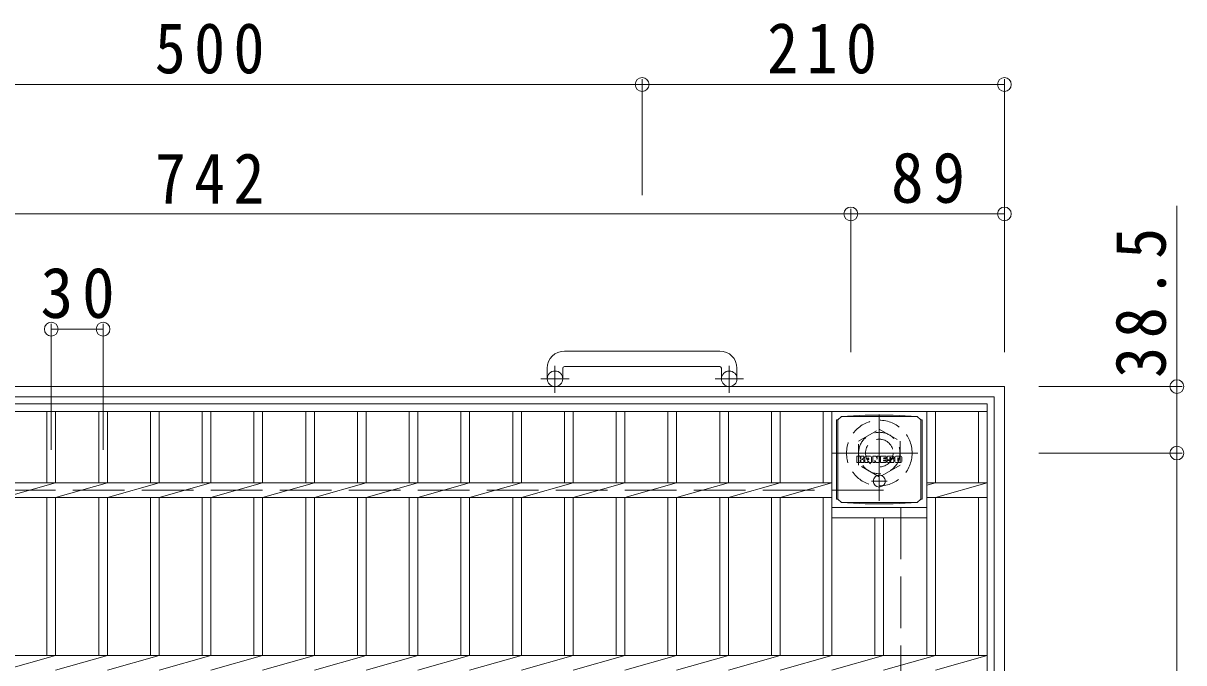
# Model space of a CAD drawing. Units: millimetres at full size, sheet at 1:10. Extents: x -1770 to 2437, y -1938 to 1595.
# Drawn here: x -817 to -144, y 1225 to 1595 of the extents above; entities that cross this region are included whole.
import ezdxf

# ---------------------------------------------------------------- set-up
doc = ezdxf.new("R2010")
doc.units = ezdxf.units.MM
doc.header["$LTSCALE"] = 10
doc.header["$PDMODE"] = 32
doc.header["$PDSIZE"] = 8
for name, pattern in [('CHAIN1', [8, 5, -1, 1, -1]), ('DASHED1', [1.8, 1.2, -0.6]), ('DASHED3', [4, 3, -1])]:
    doc.linetypes.add(name, pattern=pattern)
for name, color, linetype, lineweight in [('C-1', 2, 'Continuous', 9), ('C-2', 3, 'Continuous', 9), ('C-4', 7, 'Continuous', 9), ('C-9', 2, 'Continuous', 9), ('C-F', 7, 'Continuous', 9)]:
    doc.layers.add(name, color=color, linetype=linetype, lineweight=lineweight)
doc.styles.add('ＭＳ ゴシック', font='')
doc.styles.get('ＭＳ ゴシック').set_extended_font_data('MS Gothic')

msp = doc.modelspace()

# ---------------------------------------------------------------- linework, layer by layer
at = {"layer": 'C-1'}
for p, q in [((-503.19, 1405.32), (-413.19, 1405.32)), ((-513.19, 1395.32), (-513.19, 1389.22)), ((-504.19, 1395.32), (-504.19, 1389.22)), ((-413.19, 1396.32), (-503.19, 1396.32)), ((-412.19, 1395.32), (-412.19, 1389.22)), ((-403.19, 1395.32), (-403.19, 1389.22)), ((-248.19, 1384.72), (-1168.19, 1384.72)), ((-248.19, 1384.72), (-248.19, 464.72)), ((-254.19, 1378.72), (-1162.19, 1378.72)), ((-254.19, 1378.72), (-254.19, 470.72))]:
    msp.add_line(p, q, dxfattribs=at)
at = {"layer": 'C-1', "linetype": 'CHAIN1'}
for p, q in [((-508.69, 1381.11), (-508.69, 1396.71)), ((-407.69, 1381.11), (-407.69, 1396.71)), ((-516.86, 1389.22), (-500.45, 1389.22)), ((-415.86, 1389.22), (-399.45, 1389.22)), ((-320.69, 1318.58), (-320.69, 1373.86)), ((-348.33, 1346.22), (-293.06, 1346.22))]:
    msp.add_line(p, q, dxfattribs=at)
at = {"layer": 'C-1', "linetype": 'DASHED3'}
for p in [(-1108.19, 1324.72), (-308.19, 524.72)]:
    msp.add_line(p, (-308.19, 1324.72), dxfattribs=at)
at = {"layer": 'C-1', "linetype": 'DASHED1'}
msp.add_lwpolyline([(-308.69, 1353.15), (-308.69, 1339.29), (-320.69, 1332.36), (-332.69, 1339.29), (-332.69, 1353.15), (-320.69, 1360.08)], close=True, dxfattribs=at)
at = {"layer": 'C-1'}
for centre in [(-508.69, 1389.22), (-407.69, 1389.22)]:
    msp.add_circle(centre, 4.5, dxfattribs=at)
at = {"layer": 'C-1', "linetype": 'DASHED1'}
for radius in [19, 12, 8]:
    msp.add_circle((-320.69, 1346.22), radius, dxfattribs=at)
at = {"layer": 'C-1'}
for centre, radius, start, end in [((-503.19, 1395.32), 10, 90, 180), ((-413.19, 1395.32), 10, 0, 90), ((-503.19, 1395.32), 1, 90, 180), ((-413.19, 1395.32), 1, 0, 90)]:
    msp.add_arc(centre, radius, start, end, dxfattribs=at)
at = {"layer": 'C-2'}
for p, q in [((-1158.19, 1374.72), (-258.19, 1374.72)), ((-258.19, 474.72), (-258.19, 1374.72)), ((-1158.19, 1370.22), (-258.19, 1370.22)), ((-803.19, 1370.22), (-803.19, 1328.96)), ((-798.19, 1370.22), (-798.19, 1328.96)), ((-773.19, 1370.22), (-773.19, 1328.96)), ((-768.19, 1328.96), (-768.19, 1370.22)), ((-743.19, 1370.22), (-743.19, 1328.96)), ((-738.19, 1328.96), (-738.19, 1370.22)), ((-713.19, 1370.22), (-713.19, 1328.96)), ((-708.19, 1328.96), (-708.19, 1370.22)), ((-683.19, 1370.22), (-683.19, 1328.96)), ((-678.19, 1328.96), (-678.19, 1370.22)), ((-653.19, 1370.22), (-653.19, 1328.96)), ((-648.19, 1328.96), (-648.19, 1370.22)), ((-623.19, 1370.22), (-623.19, 1328.96)), ((-618.19, 1328.96), (-618.19, 1370.22)), ((-593.19, 1370.22), (-593.19, 1328.96)), ((-588.19, 1328.96), (-588.19, 1370.22)), ((-563.19, 1370.22), (-563.19, 1328.96)), ((-558.19, 1328.96), (-558.19, 1370.22)), ((-533.19, 1370.22), (-533.19, 1328.96)), ((-528.19, 1328.96), (-528.19, 1370.22)), ((-503.19, 1370.22), (-503.19, 1328.96)), ((-498.19, 1328.96), (-498.19, 1370.22)), ((-473.19, 1370.22), (-473.19, 1328.96)), ((-468.19, 1328.96), (-468.19, 1370.22)), ((-443.19, 1370.22), (-443.19, 1328.96)), ((-438.19, 1328.96), (-438.19, 1370.22)), ((-413.19, 1370.22), (-413.19, 1328.96)), ((-408.19, 1328.96), (-408.19, 1370.22)), ((-383.19, 1370.22), (-383.19, 1328.96)), ((-378.19, 1328.96), (-378.19, 1370.22)), ((-353.19, 1370.22), (-353.19, 1328.96)), ((-348.19, 1228.96), (-348.19, 1370.22)), ((-293.19, 1370.22), (-293.19, 1228.96)), ((-288.19, 1328.96), (-288.19, 1370.22)), ((-263.19, 1370.22), (-263.19, 1328.96)), ((-1073.19, 1328.96), (-348.19, 1328.96)), ((-798.19, 1328.96), (-828.19, 1320.48)), ((-798.19, 1320.48), (-768.19, 1328.96)), ((-768.19, 1320.48), (-738.19, 1328.96)), ((-738.19, 1320.48), (-708.19, 1328.96)), ((-708.19, 1320.48), (-678.19, 1328.96)), ((-678.19, 1320.48), (-648.19, 1328.96)), ((-648.19, 1320.48), (-618.19, 1328.96)), ((-618.19, 1320.48), (-588.19, 1328.96)), ((-588.19, 1320.48), (-558.19, 1328.96)), ((-558.19, 1320.48), (-528.19, 1328.96)), ((-528.19, 1320.48), (-498.19, 1328.96)), ((-498.19, 1320.48), (-468.19, 1328.96)), ((-468.19, 1320.48), (-438.19, 1328.96)), ((-438.19, 1320.48), (-408.19, 1328.96)), ((-408.19, 1320.48), (-378.19, 1328.96)), ((-378.19, 1320.48), (-348.19, 1328.96)), ((-293.19, 1328.96), (-258.19, 1328.96)), ((-293.19, 1327.55), (-288.19, 1328.96)), ((-288.19, 1320.48), (-258.19, 1328.96)), ((-1073.19, 1320.48), (-348.19, 1320.48)), ((-803.19, 1320.48), (-803.19, 1228.96)), ((-798.19, 1320.48), (-798.19, 1228.96)), ((-773.19, 1320.48), (-773.19, 1228.96)), ((-768.19, 1228.96), (-768.19, 1320.48)), ((-743.19, 1320.48), (-743.19, 1228.96)), ((-738.19, 1228.96), (-738.19, 1320.48)), ((-713.19, 1320.48), (-713.19, 1228.96)), ((-708.19, 1228.96), (-708.19, 1320.48)), ((-683.19, 1320.48), (-683.19, 1228.96)), ((-678.19, 1228.96), (-678.19, 1320.48)), ((-653.19, 1320.48), (-653.19, 1228.96)), ((-648.19, 1228.96), (-648.19, 1320.48)), ((-623.19, 1320.48), (-623.19, 1228.96)), ((-618.19, 1228.96), (-618.19, 1320.48)), ((-593.19, 1320.48), (-593.19, 1228.96)), ((-588.19, 1228.96), (-588.19, 1320.48)), ((-563.19, 1320.48), (-563.19, 1228.96)), ((-558.19, 1228.96), (-558.19, 1320.48)), ((-533.19, 1320.48), (-533.19, 1228.96)), ((-528.19, 1228.96), (-528.19, 1320.48)), ((-503.19, 1320.48), (-503.19, 1228.96)), ((-498.19, 1228.96), (-498.19, 1320.48)), ((-473.19, 1320.48), (-473.19, 1228.96)), ((-468.19, 1228.96), (-468.19, 1320.48)), ((-443.19, 1320.48), (-443.19, 1228.96)), ((-438.19, 1228.96), (-438.19, 1320.48)), ((-413.19, 1320.48), (-413.19, 1228.96)), ((-408.19, 1228.96), (-408.19, 1320.48)), ((-383.19, 1320.48), (-383.19, 1228.96)), ((-378.19, 1228.96), (-378.19, 1320.48)), ((-353.19, 1320.48), (-353.19, 1228.96)), ((-293.19, 1320.48), (-258.19, 1320.48)), ((-288.19, 1228.96), (-288.19, 1320.48)), ((-263.19, 1320.48), (-263.19, 1228.96)), ((-293.19, 1314.72), (-348.19, 1314.72)), ((-293.19, 1308.72), (-348.19, 1308.72)), ((-323.19, 1308.72), (-323.19, 1228.96)), ((-318.19, 1228.96), (-318.19, 1308.72)), ((-1158.19, 1228.96), (-258.19, 1228.96)), ((-798.19, 1228.96), (-828.19, 1220.48)), ((-798.19, 1220.48), (-768.19, 1228.96)), ((-768.19, 1220.48), (-738.19, 1228.96)), ((-738.19, 1220.48), (-708.19, 1228.96)), ((-708.19, 1220.48), (-678.19, 1228.96)), ((-678.19, 1220.48), (-648.19, 1228.96)), ((-648.19, 1220.48), (-618.19, 1228.96)), ((-618.19, 1220.48), (-588.19, 1228.96)), ((-588.19, 1220.48), (-558.19, 1228.96)), ((-558.19, 1220.48), (-528.19, 1228.96)), ((-528.19, 1220.48), (-498.19, 1228.96)), ((-498.19, 1220.48), (-468.19, 1228.96)), ((-468.19, 1220.48), (-438.19, 1228.96)), ((-438.19, 1220.48), (-408.19, 1228.96)), ((-408.19, 1220.48), (-378.19, 1228.96)), ((-378.19, 1220.48), (-348.19, 1228.96)), ((-348.19, 1220.48), (-318.19, 1228.96)), ((-318.19, 1220.48), (-288.19, 1228.96)), ((-288.19, 1220.48), (-258.19, 1228.96))]:
    msp.add_line(p, q, dxfattribs=at)
at = {"layer": 'C-4'}
for p, q in [((-458.19, 1562.72), (-458.19, 1495.64)), ((-248.19, 1562.72), (-248.19, 1404.72)), ((-958.19, 1559.72), (-458.19, 1559.72)), ((-458.19, 1559.72), (-248.19, 1559.72)), ((-337.19, 1487.72), (-337.19, 1404.72)), ((-148.19, 1489.47), (-148.19, 1346.22)), ((-337.19, 1484.72), (-1079.19, 1484.72)), ((-248.19, 1484.72), (-337.19, 1484.72)), ((-800.69, 1421), (-800.69, 1348.09)), ((-770.69, 1421), (-770.69, 1348.09)), ((-800.69, 1418), (-770.69, 1418)), ((-145.19, 1384.72), (-228.19, 1384.72)), ((-145.19, 1346.22), (-228.19, 1346.22)), ((-148.19, 1346.22), (-148.19, 503.22))]:
    msp.add_line(p, q, dxfattribs=at)
for p in [(-458.19, 1559.72), (-248.19, 1559.72), (-337.19, 1484.72), (-248.19, 1484.72), (-800.69, 1418), (-770.69, 1418), (-148.19, 1384.72), (-148.19, 1346.22)]:
    msp.add_point(p, dxfattribs=at)
at = {"layer": 'C-9'}
for p, q in [((-344.69, 1365.47), (-342.69, 1367.47)), ((-328.8, 1368.1), (-342.69, 1367.47)), ((-342.69, 1367.47), (-298.69, 1367.47)), ((-328.8, 1368.1), (-312.58, 1368.1)), ((-312.58, 1368.1), (-298.69, 1367.47)), ((-296.69, 1365.47), (-298.69, 1367.47)), ((-345.57, 1365.47), (-344.69, 1365.47)), ((-345.57, 1365.47), (-345.57, 1319.47)), ((-344.69, 1319.47), (-344.69, 1365.47)), ((-295.81, 1365.47), (-296.69, 1365.47)), ((-296.69, 1319.47), (-296.69, 1365.47)), ((-295.81, 1365.47), (-295.81, 1319.47)), ((-345.57, 1319.47), (-344.69, 1319.47)), ((-344.69, 1319.47), (-342.69, 1317.47)), ((-296.69, 1319.47), (-298.69, 1317.47)), ((-295.81, 1319.47), (-296.69, 1319.47)), ((-328.8, 1316.84), (-342.69, 1317.47)), ((-342.69, 1317.47), (-298.69, 1317.47)), ((-328.8, 1316.84), (-312.58, 1316.84)), ((-312.58, 1316.84), (-298.69, 1317.47))]:
    msp.add_line(p, q, dxfattribs=at)
at = {"layer": 'C-9', "linetype": 'CHAIN1'}
for p, q in [((-320.69, 1333.66), (-320.69, 1326.28)), ((-316.2, 1329.97), (-325.19, 1329.97))]:
    msp.add_line(p, q, dxfattribs=at)
at = {"layer": 'C-9'}
msp.add_circle((-320.69, 1329.97), 3.5, dxfattribs=at)
at = {"layer": 'C-F'}
for p, q in [((-333.71, 1340.88), (-333.71, 1344.24)), ((-332.02, 1344.39), (-333.55, 1344.39)), ((-333.55, 1340.73), (-332.02, 1340.73)), ((-331.87, 1344.24), (-331.87, 1343.31)), ((-331.87, 1340.88), (-331.87, 1341.97)), ((-331.37, 1340.88), (-331.37, 1341.97)), ((-331.36, 1344.24), (-331.36, 1343.31)), ((-329.86, 1344.39), (-331.21, 1344.39)), ((-331.21, 1340.73), (-329.86, 1340.73)), ((-329.7, 1344.24), (-329.7, 1343.46)), ((-329.7, 1340.88), (-329.7, 1341.81)), ((-329.04, 1340.88), (-329.04, 1343.87)), ((-327.53, 1340.73), (-328.88, 1340.73)), ((-325.72, 1344.39), (-328.51, 1344.39)), ((-327.37, 1342.6), (-327.37, 1343.14)), ((-327.37, 1340.88), (-327.37, 1341.3)), ((-326.91, 1342.55), (-327.32, 1342.55)), ((-326.86, 1342.6), (-326.86, 1343.14)), ((-326.86, 1340.88), (-326.86, 1341.3)), ((-326.7, 1340.73), (-325.35, 1340.73)), ((-325.2, 1340.88), (-325.2, 1343.87)), ((-324.52, 1344.24), (-324.52, 1340.88)), ((-324.37, 1344.39), (-322.66, 1344.39)), ((-323.37, 1340.73), (-324.37, 1340.73)), ((-323.21, 1340.88), (-323.21, 1341.79)), ((-322.72, 1340.84), (-323.01, 1341.82)), ((-320.7, 1340.73), (-322.57, 1340.73)), ((-322.51, 1344.29), (-322.03, 1342.79)), ((-321.87, 1344.24), (-321.87, 1342.82)), ((-321.72, 1344.39), (-320.7, 1344.39)), ((-320.54, 1344.24), (-320.54, 1340.88)), ((-320.03, 1340.88), (-320.03, 1344.24)), ((-319.87, 1344.39), (-316.85, 1344.39)), ((-319.87, 1340.73), (-316.86, 1340.73)), ((-316.85, 1343.4), (-317.97, 1343.4)), ((-316.85, 1342.96), (-317.97, 1342.96)), ((-316.85, 1342.16), (-317.97, 1342.16)), ((-316.86, 1341.73), (-317.97, 1341.73)), ((-316.71, 1340.88), (-316.71, 1341.57)), ((-316.69, 1343.56), (-316.69, 1344.24)), ((-316.69, 1342.32), (-316.69, 1342.81)), ((-316.19, 1341.74), (-316.19, 1341.25)), ((-316.03, 1341.9), (-314.68, 1341.9)), ((-312.71, 1344.39), (-315.76, 1344.39)), ((-314.18, 1342.23), (-315.76, 1342.23)), ((-312.61, 1340.73), (-315.67, 1340.73)), ((-314.53, 1343.05), (-314.53, 1343.47)), ((-314.52, 1341.74), (-314.52, 1341.63)), ((-314.37, 1342.89), (-312.61, 1342.89)), ((-314.02, 1342.07), (-314.02, 1341.63)), ((-314.01, 1343.37), (-314.01, 1343.47)), ((-313.86, 1343.22), (-312.19, 1343.22)), ((-312.19, 1343.87), (-312.19, 1343.22)), ((-311.68, 1341.25), (-311.68, 1343.87)), ((-308.21, 1344.39), (-311.15, 1344.39)), ((-308.21, 1340.73), (-311.15, 1340.73)), ((-310, 1342.05), (-310, 1343.07)), ((-309.36, 1342.05), (-309.36, 1343.07)), ((-307.68, 1343.87), (-307.68, 1341.25))]:
    msp.add_line(p, q, dxfattribs=at)
for centre, radius, start, end in [((-333.55, 1344.24), 0.157, 90, 180), ((-333.55, 1340.88), 0.157, 180, 270), ((-332.02, 1344.24), 0.157, 0, 90), ((-332.02, 1340.88), 0.157, 270, 0), ((-331.62, 1341.97), 0.249, 0, 180), ((-331.61, 1343.31), 0.251, 180, 0), ((-331.21, 1344.24), 0.157, 90, 180), ((-331.21, 1340.88), 0.157, 180, 270), ((-330.78, 1342.64), 0.088, 97.33171, 266.57183), ((-331.08, 1344.97), 2.27, 277.33171, 299.42073), ((-330.88, 1340.91), 1.64, 53.71985, 86.57183), ((-330.23, 1343.46), 0.524, 299.42073, 0), ((-330.22, 1341.81), 0.524, 0, 53.71985), ((-329.86, 1344.24), 0.157, 0, 90), ((-329.86, 1340.88), 0.157, 270, 0), ((-328.88, 1340.88), 0.157, 180, 270), ((-328.51, 1343.87), 0.524, 90, 180), ((-327.53, 1340.88), 0.157, 270, 0), ((-327.12, 1343.14), 0.255, 0, 180), ((-327.12, 1341.3), 0.255, 0, 180), ((-327.32, 1342.6), 0.052, 180, 270), ((-326.91, 1342.6), 0.052, 270, 0), ((-326.7, 1340.88), 0.157, 180, 270), ((-325.72, 1343.87), 0.524, 0, 90), ((-325.35, 1340.88), 0.157, 270, 0), ((-324.37, 1344.24), 0.157, 90, 180), ((-324.37, 1340.88), 0.157, 180, 270), ((-323.37, 1340.88), 0.157, 270, 0), ((-323.11, 1341.79), 0.101, 16.48875, 180), ((-322.57, 1340.88), 0.157, 196.48875, 270), ((-322.66, 1344.24), 0.157, 17.75635, 90), ((-321.96, 1342.82), 0.083, 197.75635, 0), ((-321.72, 1344.24), 0.157, 90, 180), ((-320.7, 1344.24), 0.157, 0, 90), ((-320.7, 1340.88), 0.157, 270, 0), ((-319.87, 1344.24), 0.157, 90, 180), ((-319.87, 1340.88), 0.157, 180, 270), ((-317.97, 1343.18), 0.22, 90, 270), ((-317.97, 1341.94), 0.214, 90, 270), ((-316.86, 1341.57), 0.157, 0, 90), ((-316.86, 1340.88), 0.157, 270, 0), ((-316.85, 1344.24), 0.157, 0, 90), ((-316.85, 1343.56), 0.157, 270, 0), ((-316.85, 1342.81), 0.157, 0, 90), ((-316.85, 1342.32), 0.157, 270, 0), ((-313.82, 1343.31), 2.38, 157.10112, 202.89888), ((-316.03, 1341.74), 0.157, 90, 180), ((-315.67, 1341.25), 0.524, 180, 270), ((-315.76, 1344.13), 0.262, 90, 157.10112), ((-315.76, 1342.49), 0.262, 202.89888, 270), ((-314.68, 1341.74), 0.157, 0, 90), ((-314.27, 1343.47), 0.259, 0, 180), ((-314.37, 1343.05), 0.157, 180, 270), ((-314.27, 1341.63), 0.25, 180, 0), ((-314.18, 1342.07), 0.157, 0, 90), ((-313.86, 1343.37), 0.157, 180, 270), ((-312.71, 1343.87), 0.524, 0, 90), ((-312.61, 1342.63), 0.262, 22.90802, 90), ((-312.61, 1340.99), 0.262, 270, 337.09198), ((-314.56, 1341.81), 2.37, 337.09198, 22.90802), ((-311.15, 1343.87), 0.524, 90, 180), ((-311.15, 1341.25), 0.524, 180, 270), ((-309.68, 1343.07), 0.321, 0, 180), ((-309.68, 1342.05), 0.321, 180, 0), ((-308.21, 1343.87), 0.524, 0, 90), ((-308.21, 1341.25), 0.524, 270, 0)]:
    msp.add_arc(centre, radius, start, end, dxfattribs=at)

# ---------------------------------------------------------------- texts
at = {"layer": 'C-4', "color": 2, "char_height": 29.33, "attachment_point": 7, "style": 'ＭＳ ゴシック'}
for s, insert in [('\\T1.27;\\W0.9;500', (-740.69, 1565.72)), ('\\T1.27;\\W0.9;210', (-385.69, 1565.72)), ('\\T1.27;\\W0.9;742', (-740.69, 1490.72)), ('\\T1.27;\\W0.95;89', (-313.94, 1490.72)), ('\\T1.27;\\W0.95;30', (-806.94, 1424))]:
    msp.add_mtext(s, dxfattribs=dict(at, insert=insert))
at = {"layer": 'C-4', "color": 2, "insert": (-154.19, 1389.75), "char_height": 29.33, "attachment_point": 7, "rotation": 90, "style": 'ＭＳ ゴシック'}
msp.add_mtext('\\T1.28;\\W0.9;38.5', dxfattribs=at)

doc.saveas('drawing.dxf')
